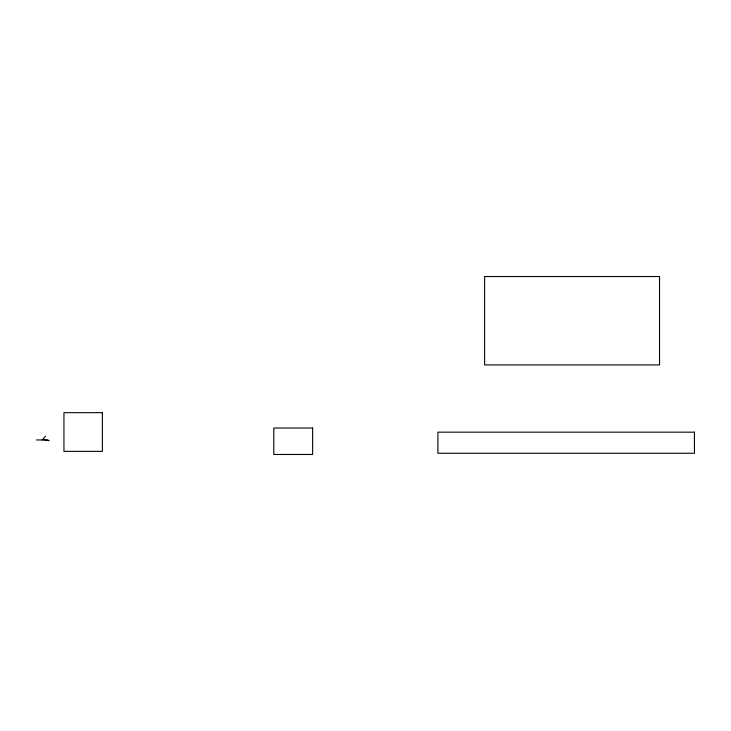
<?xml version="1.0" encoding="UTF-8"?>
<svg xmlns="http://www.w3.org/2000/svg" width="731" height="731" viewBox="0 0 731 731"><rect width="100%" height="100%" fill="white"/><g stroke="black" fill="none" stroke-linecap="round" stroke-linejoin="round"><path stroke-width="1.1" d="M42.206 439.961L45.505 436.188M36.55 439.961L48.1 439.961M44.564 439.961L49.233 440.674M659.536 276.528L484.616 276.528L484.616 364.924L659.536 364.924L659.536 276.528M102.377 412.677L63.944 412.677L63.944 451.356L102.377 451.356L102.377 412.677M312.63 428.037L273.805 428.037L273.805 454.472L312.63 454.472L312.63 428.037M694.45 432.167L437.887 432.167L437.887 453.257L694.45 453.257L694.45 432.167"/></g></svg>
